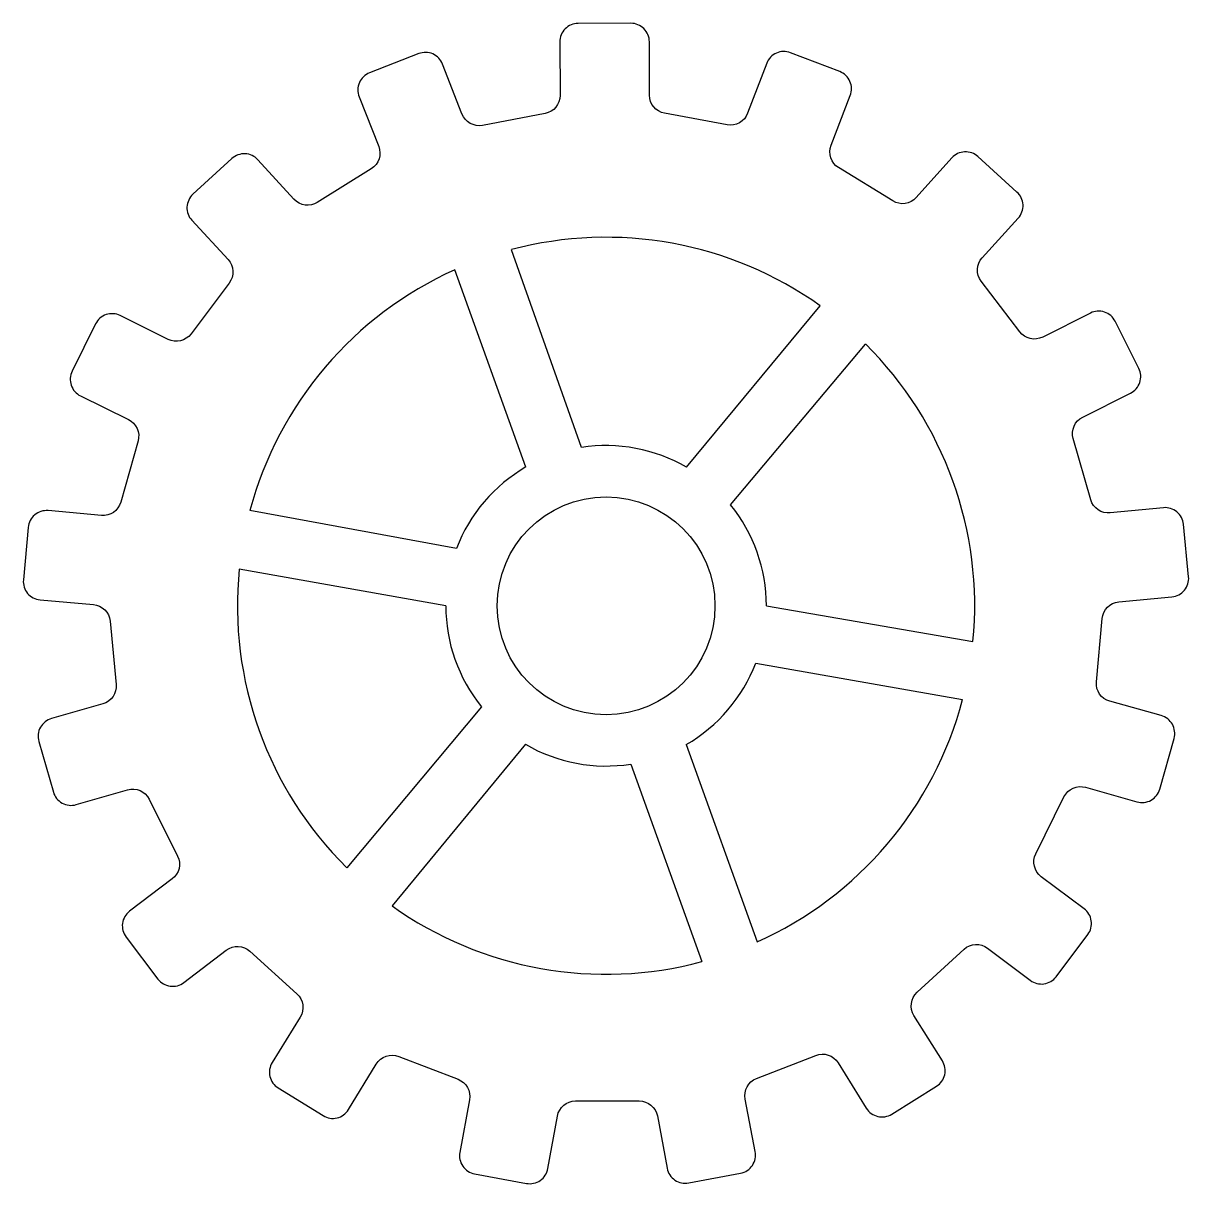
# Model space of a CAD drawing. Header units: millimetres. Extents: x 253 to 3414, y 218 to 3367.
import ezdxf

# ---------------------------------------------------------------- set-up
doc = ezdxf.new("R2010")
doc.units = ezdxf.units.MM

msp = doc.modelspace()

# ---------------------------------------------------------------- linework, layer by layer
for p, q in [((1767, 2215.5), (1577.1, 2752.3)), ((1616.7, 2162.5), (1423.3, 2697.7)), ((2052.5, 2161.7), (2414.7, 2599.9)), ((2171.7, 2059.7), (2537.7, 2496.3)), ((1428, 1941.6), (868, 2044.5)), ((1399.1, 1785.9), (838.9, 1885.3)), ((2268.7, 1785.9), (2829.2, 1688.6)), ((2239.9, 1630.1), (2801, 1531.5)), ((1496.2, 1512), (1130.3, 1075.2)), ((1615.4, 1410), (1253.6, 971.5)), ((2051.1, 1409.2), (2243.7, 873.7)), ((1900.9, 1356.3), (2094, 820.3))]:
    msp.add_line(p, q)
msp.add_lwpolyline([(1050.7, 2880.5, -0.361369), (987.3, 2889.2), (889.5, 2996.3, 0.414571), (818.8, 2999.4), (713.3, 2902.8, 0.415072), (710.3, 2832), (808.5, 2725.5, -0.361937), (811.7, 2661.6), (708.1, 2523.7, -0.361369), (645.9, 2508.9), (516, 2573.4, 0.414571), (448.9, 2550.7), (385.5, 2422.5, 0.415072), (408.3, 2355.5), (538.3, 2291.7, -0.361937), (564.4, 2233.2), (517.6, 2067.1, -0.361369), (464.9, 2030.9), (320.5, 2044.1, 0.414571), (266.2, 1998.8), (253.3, 1856.3, 0.415072), (298.8, 1802), (443.1, 1789.5, -0.361937), (488.5, 1744.4), (504.9, 1572.6, -0.361369), (468.9, 1519.8), (329.4, 1479.9, 0.414571), (295.1, 1418.1), (334.6, 1280.6, 0.415072), (396.6, 1246.4), (535.7, 1286.8, -0.361937), (594.4, 1261.2), (671.7, 1106.9, -0.361369), (657.1, 1044.7), (541.5, 957.1, 0.414571), (531.9, 887), (618.4, 773.1, 0.415072), (688.6, 763.6), (803.7, 851.5, -0.361937), (867.6, 848.8), (995.4, 732.9, -0.361369), (1004.4, 669.6), (928.2, 546.2, 0.414571), (944.5, 477.4), (1066.3, 402.4, 0.415072), (1135.2, 418.9), (1210.7, 542.5, -0.361937), (1271.4, 563), (1432.4, 501.1, -0.361369), (1463.6, 445.3), (1437.2, 302.7, 0.414571), (1477.3, 244.4), (1617.9, 218.5, 0.415072), (1676.2, 258.8), (1702, 401.2, -0.362646), (1751.2, 442.3), (1923.8, 442.3, -0.36066), (1973, 401.5), (1999.7, 259.5, 0.414571), (2058.2, 219.7), (2198.7, 246.3, 0.415072), (2238.5, 304.9), (2211.1, 447.1, -0.361937), (2242, 503.2), (2402.7, 565.9, -0.361369), (2463.4, 545.7), (2539.9, 422.5, 0.414571), (2608.8, 406.4), (2730.2, 482.1, 0.415072), (2746.1, 551.1), (2669.2, 673.8, -0.361937), (2677.8, 737.2), (2805, 853.8, -0.361369), (2868.8, 856.8), (2984.7, 769.6, 0.414571), (3054.8, 779.5), (3140.7, 893.9, 0.415072), (3130.6, 964), (3014.5, 1050.6, -0.361937), (2999.6, 1112.9), (3076.1, 1267.5, -0.361369), (3134.6, 1293.4), (3274.1, 1253.9, 0.414571), (3335.9, 1288.5), (3374.7, 1426.2, 0.415072), (3339.9, 1487.9), (3200.4, 1526.7, -0.361937), (3164, 1579.4), (3179.5, 1751.2, -0.361369), (3224.6, 1796.5), (3369, 1810.1, 0.414571), (3414.1, 1864.6), (3400.5, 2007, 0.415072), (3345.9, 2052), (3201.7, 2037.9, -0.361937), (3148.8, 2073.8), (3101.2, 2239.7, -0.361369), (3126.9, 2298.2), (3256.6, 2363, 0.414571), (3279, 2430.2), (3214.9, 2558, 0.415072), (3147.6, 2580.3), (3018.3, 2515, -0.361937), (2956, 2529.4), (2851.7, 2666.8, -0.361369), (2854.5, 2730.6), (2952, 2838, 0.414571), (2948.6, 2908.7), (2842.7, 3004.7, 0.415072), (2771.9, 3001.2), (2675, 2893.6, -0.361937), (2611.6, 2884.5), (2464.7, 2974.9, -0.361369), (2444.3, 3035.5), (2496.5, 3170.8, 0.414571), (2467.8, 3235.5), (2334.2, 3286.8, 0.415072), (2269.6, 3258), (2218, 3122.6, -0.361937), (2162.2, 3091.2), (1992.6, 3122.5, -0.361369), (1951.6, 3171.6), (1951.4, 3316.7, 0.414571), (1901.3, 3366.6), (1758.2, 3366.2, 0.415072), (1708.4, 3315.9), (1709.2, 3171.1, -0.361937), (1668.5, 3121.7), (1499, 3089.6, -0.361369), (1443.1, 3120.6), (1390.5, 3255.7, 0.414571), (1325.7, 3284.2), (1192.5, 3232.2, 0.415072), (1164.1, 3167.3), (1217.2, 3032.5, -0.361937), (1197.1, 2971.7), (1050.7, 2880.5)], format="xyb")
msp.add_circle((1833.9, 1785.9), 295.5)
for radius, start, end in [(1000, 54.4931, 104.8794), (1000, 114.241, 165.0081), (1000, 354.4206, 45.2718), (434.8, 59.8253, 98.8589), (434.8, 119.9724, 159.0061), (434.8, 0, 39.0336), (1000, 174.2922, 225.2849), (434.8, 180, 219.0336), (434.8, 299.9724, 339.0061), (1000, 294.1878, 345.2615), (434.8, 239.8253, 278.8589), (1000, 234.5251, 285.0765)]:
    msp.add_arc((1833.9, 1785.9), radius, start, end)

doc.saveas('drawing.dxf')
